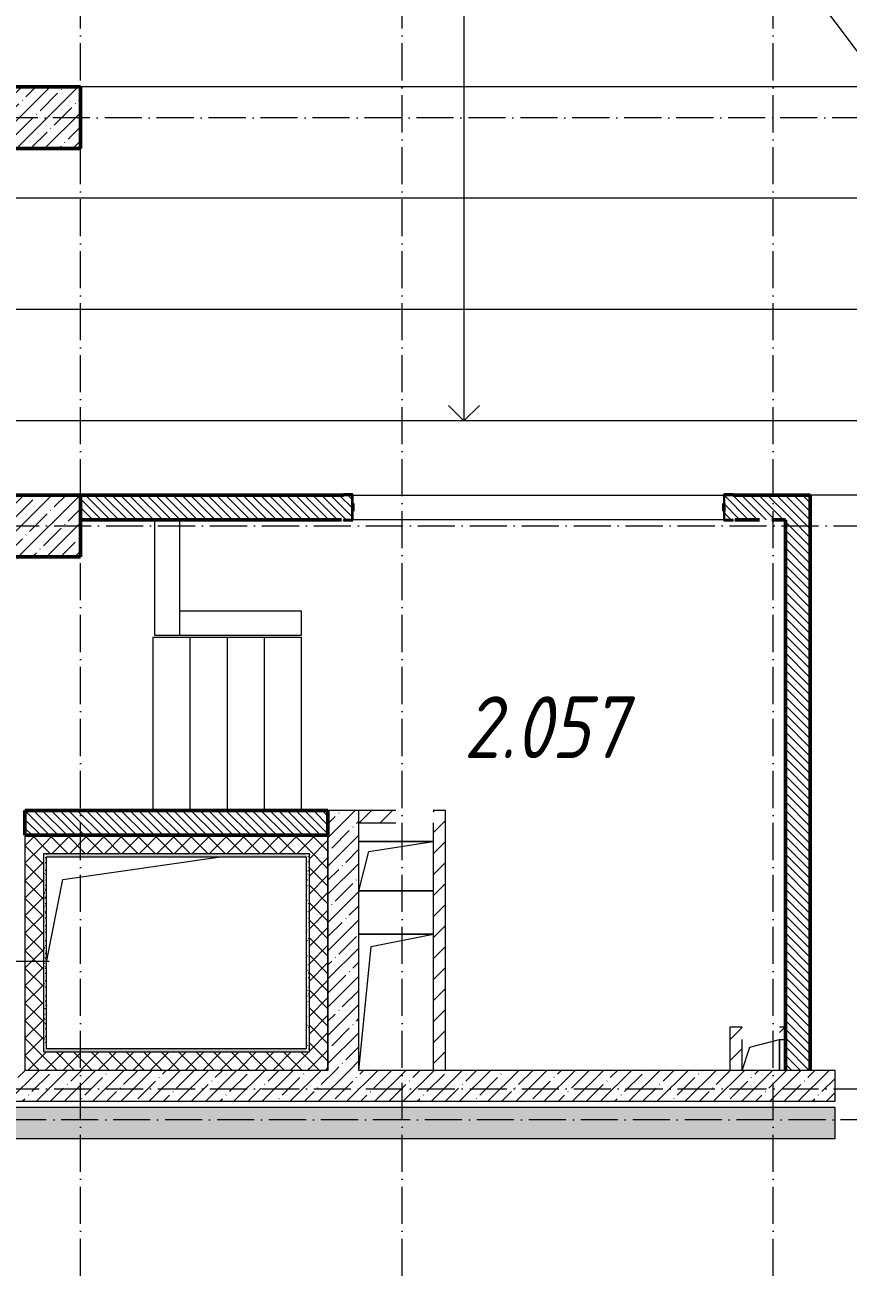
# Model space of a CAD drawing. Header units: millimetres. Extents: x -401725 to 250493, y 305116 to 802890.
# Drawn here: x -1592 to 5064, y 467182 to 477247 of the extents above; entities that cross this region are included whole.
import ezdxf

# ---------------------------------------------------------------- set-up
doc = ezdxf.new("R2010")
doc.units = ezdxf.units.MM
doc.linetypes.add('200_ШТРИХ_ш1п0_6_', pattern=[160, 100, -60])
doc.linetypes.add('50_200_ШТРИХ_1Т_ш5_п1_п1_', pattern=[700, 500, -100, 0, -100])
for name, color, linetype, lineweight in [('A-DETL-____-OTLN-4', 7, 'Continuous', 18), ('A-FLOR-____-OTLN', 7, 'Continuous', 9), ('A-GENM-____-MCUT', 7, 'Continuous', 25), ('A-GENM-____-OTLN', 7, 'Continuous', 9), ('A-GENM-____-OTLN-1', 7, 'Continuous', 25), ('A-WALL-____-MCUT-1', 7, 'Continuous', 9), ('A-WALL-____-MCUT-2', 7, 'Continuous', 50), ('A-WALL-____-MCUT-3', 7, 'Continuous', 9), ('A-WALL-____-PATT-1', 7, 'Continuous', 9), ('A-WALL-FNSH-MCUT-1', 7, 'Continuous', 9), ('I-WALL-____-OTLN', 7, 'Continuous', 9), ('S-COLS-____-MCUT', 7, 'Continuous', 50), ('S-COLS-____-OTLN', 7, 'Continuous', 9), ('S-GRID-____-OTLN-1', 7, '50_200_ШТРИХ_1Т_ш5_п1_п1_', 9), ('S-STRS-____-OTLN-1', 7, 'Continuous', 9), ('Марки помещений', 7, 'Continuous', 9)]:
    doc.layers.add(name, color=color, linetype=linetype, lineweight=lineweight)
for name, color, linetype, lineweight, true_color in [('A-DETL-GENF-OTLN-4', 9, '200_ШТРИХ_ш1п0_6_', 9, 0x808080), ('A-DETL-GENF-OTLN-5', 7, 'Continuous', 5, 0xc0c0c0), ('A-WALL-____-PATT-2', 7, 'Continuous', 9, 0x787878)]:
    doc.layers.add(name, color=color, linetype=linetype, lineweight=lineweight, true_color=true_color)
doc.styles.add('ISOCPEUR_I_3', font='isocpeui.ttf', dxfattribs={"width": 0.85, "height": 2.2})
pattern_1 = [(135, (-15591.663, 459015.94), (-35.35534, -35.35534), [])]
pattern_2 = [(45, (-15591.66, 459015.94), (-114.0493, 114.0493), []), (45, (-15477.61, 459015.94), (-114.0493, 114.0493), [201.612, -40.322, 3.353, -36.97])]
pattern_3 = [(0, (-15591.663, 459015.94), (81.28, 20.32), [3.353, -57.607, 3.353, -57.607, -325.12]), (0, (-15591.663, 459015.94), (81.28, 20.32), [-121.92, 3.353, -118.567, 3.353, -57.607, -142.24]), (0, (-15591.663, 459015.94), (81.28, 20.32), [-304.8, 3.353, -37.287, 3.353, -98.247]), (120, (-15561.183, 459026.1), (-58.237636, 60.230545), [3.353, -57.607, 3.353, -57.607, -325.12]), (120, (-15561.183, 459026.1), (-58.237636, 60.230545), [-121.92, 3.353, -118.567, 3.353, -57.607, -142.24]), (120, (-15561.183, 459026.1), (-58.237636, 60.230545), [-304.8, 3.353, -37.287, 3.353, -98.247]), (240, (-15551.023, 459066.74), (-23.042364, -80.550545), [3.353, -57.607, 3.353, -57.607, -325.12]), (240, (-15551.023, 459066.74), (-23.042364, -80.550545), [-121.92, 3.353, -118.567, 3.353, -57.607, -142.24]), (240, (-15551.023, 459066.74), (-23.042364, -80.550545), [-304.8, 3.353, -37.287, 3.353, -98.247])]
pattern_4 = [(45, (-15591.66, 459015.94), (-70.7107, 70.7107), []), (135, (-15591.66, 459015.94), (-70.7107, -70.7107), [])]
pattern_5 = [(45, (-15591.66, 459015.94), (-84.8528, 84.8528), [])]

# ---------------------------------------------------------------- blocks, each defined once
blk = doc.blocks.new('BSC_Колонна _Прямоугольная - 500х700-V110-АР1_План отверстий 2 этажа в осях 1-64_А-ГГ')
at = {"layer": 'S-COLS-____-OTLN'}
h = blk.add_hatch(dxfattribs=at)
h.set_pattern_fill('FP_139', color=256, style=0, pattern_type=2)
h.set_pattern_definition([(315, (-17481.04, 14100), (114.0493, 114.0493), []), (315, (-17481.04, 13985.95), (114.0493, 114.0493), [201.612, -40.322, 3.353, -36.97])])
h.paths.add_polyline_path([(-250, 350), (-250, -350), (250, -350), (250, 350)], flags=0)
at = {"layer": 'S-COLS-____-MCUT'}
for p, q in [((250, 350), (-250, 350)), ((-250, 350), (-250, -350)), ((250, -350), (250, 350)), ((-250, -350), (250, -350))]:
    blk.add_line(p, q, dxfattribs=at)
blk = doc.blocks.new('BSC_Колонна _Прямоугольная - 500х700-V134-АР1_План отверстий 2 этажа в осях 1-64_А-ГГ')
at = {"layer": 'S-COLS-____-OTLN'}
h = blk.add_hatch(dxfattribs=at)
h.set_pattern_fill('FP_164', color=256, style=0, pattern_type=2)
h.set_pattern_definition([(315, (-14181.04, 14100), (114.0493, 114.0493), []), (315, (-14181.04, 13985.95), (114.0493, 114.0493), [201.612, -40.322, 3.353, -36.97])])
h.paths.add_polyline_path([(-250, 350), (-250, -350), (250, -350), (250, 350)], flags=0)
at = {"layer": 'S-COLS-____-MCUT'}
for p, q in [((250, 350), (-250, 350)), ((-250, 350), (-250, -350)), ((250, -350), (250, 350)), ((-250, -350), (250, -350))]:
    blk.add_line(p, q, dxfattribs=at)
blk = doc.blocks.new('Фахверк_СКБ_Уголок - 200_3380-28509457-АР1_План отверстий 2 этажа в осях 1-64_А-ГГ')
at = {"layer": 'A-GENM-____-MCUT'}
for p, q in [((200, 156), (125, 156)), ((125, 156), (125, 81)), ((131, 81), (131, 150)), ((131, 150), (200, 150)), ((200, 150), (200, 156)), ((125, 81), (131, 81)), ((131, 19), (125, 19)), ((125, 19), (125, -56)), ((131, -50), (131, 19)), ((125, -56), (200, -56)), ((200, -50), (131, -50)), ((200, -56), (200, -50))]:
    blk.add_line(p, q, dxfattribs=at)
blk = doc.blocks.new('AR_Отверстие прямоугольное _в плите_ - AR_Отверстие прямоугольное _в плите_-30552514-АР1_План отверстий 2 этажа в осях 1-64_А-ГГ')
at = {"layer": 'A-GENM-____-OTLN'}
for p, q in [((-917, 617), (357, 800)), ((-1050, -50), (-917, 617))]:
    blk.add_line(p, q, dxfattribs=at)
blk = doc.blocks.new('AR_Отверстие прямоугольное _в плите_ - AR_Отверстие прямоугольное _в плите_-V172-АР1_План отверстий 2 этажа в осях 1-64_А-ГГ')
at = {"layer": 'A-GENM-____-OTLN'}
for p, q in [((300, 550), (-300, 550)), ((-200, 450), (300, 550)), ((-300, -550), (-200, 450))]:
    blk.add_line(p, q, dxfattribs=at)
blk = doc.blocks.new('AR_Отверстие прямоугольное _в плите_ - AR_Отверстие прямоугольное _в плите_-V188-АР1_План отверстий 2 этажа в осях 1-64_А-ГГ')
at = {"layer": 'A-GENM-____-OTLN'}
for p, q in [((-88, 63), (150, 125)), ((150, -125), (150, 125)), ((-150, -125), (-88, 63))]:
    blk.add_line(p, q, dxfattribs=at)
blk = doc.blocks.new('AR_Отверстие прямоугольное _в плите_ - AR_Отверстие прямоугольное _в плите_-30552531-АР1_План отверстий 2 этажа в осях 1-64_А-ГГ')
at = {"layer": 'A-GENM-____-OTLN'}
for p, q in [((300, 200), (-300, 200)), ((-300, -200), (-220, 120)), ((-220, 120), (300, 200)), ((-300, -200), (300, -200))]:
    blk.add_line(p, q, dxfattribs=at)
blk = doc.blocks.new('DET_L_Имитация разреза_ISO2-5 - Низ-36884722-АР1_План отверстий 2 этажа в осях 1-64_А-ГГ')
at = {"layer": 'A-DETL-GENF-OTLN-5'}
blk.add_line((143, 0), (1257, 0), dxfattribs=at)
blk = doc.blocks.new('2этаж')
at = {"layer": 'S-GRID-____-OTLN-1', "color": 251, "ltscale": 0.6, "true_color": 0x636466}
for p, q in [((-1141.7, 454533.3), (-1141.7, 508896.9)), ((1458.3, 454533.3), (1458.3, 508896.9)), ((4458.3, 454533.3), (4458.3, 508896.9)), ((11116.1, 476497), (-20260.4, 476497)), ((-20260.4, 473197), (11116.1, 473197)), ((-20260.4, 468647), (8278.9, 468647)), ((88482.7, 468397), (-20037.2, 468397))]:
    blk.add_line(p, q, dxfattribs=at)

msp = doc.modelspace()

# ---------------------------------------------------------------- hatches: boundary and pattern name
at = {"layer": 'A-WALL-____-PATT-1'}
h = msp.add_hatch(dxfattribs=at)
h.set_pattern_fill('FP_6', color=256, style=0, pattern_type=2)
h.set_pattern_definition(pattern_1)
h.paths.add_polyline_path([(4758.3366, 473246.983), (4758.3366, 473446.983), (4064.3366, 473446.983), (4064.3366, 473377.983), (4058.3366, 473377.983), (4058.3366, 473315.983), (4064.3366, 473315.983), (4064.3366, 473246.983), (4558.3366, 473246.983)], flags=0)
h.paths.add_polyline_path([(301.8256, 473246.983), (1052.3366, 473247.5284), (1052.3366, 473315.983), (1058.3366, 473315.983), (1058.3366, 473377.983), (1052.3366, 473377.983), (1052.3366, 473446.983), (-1141.6634, 473446.983), (-1141.6634, 473246.983)], flags=0)
h = msp.add_hatch(dxfattribs=at)
h.set_pattern_fill('FP_6', color=256, style=0, pattern_type=2)
h.set_pattern_definition(pattern_1)
h.paths.add_polyline_path([(4758.3366, 468796.983), (4758.3366, 473246.983), (4558.3366, 473246.983), (4558.3366, 468796.983)], flags=0)
h = msp.add_hatch(dxfattribs=at)
h.set_pattern_fill('FP_6', color=256, style=0, pattern_type=2)
h.set_pattern_definition(pattern_1)
h.paths.add_polyline_path([(858.3366, 470696.983), (858.3366, 470896.983), (-1591.6634, 470896.983), (-1591.6634, 470696.983), (301.8256, 470696.983)], flags=0)
h = msp.add_hatch(dxfattribs=at)
h.set_pattern_fill('FP_25', color=256, style=0, pattern_type=2)
h.set_pattern_definition(pattern_2)
h.paths.add_polyline_path([(1108.3366, 468796.983), (1108.3366, 470896.983), (858.3366, 470896.983), (858.3366, 468796.983)], flags=0)
h = msp.add_hatch(dxfattribs=at)
h.set_pattern_fill('FP_4', color=256, style=0, pattern_type=2)
h.set_pattern_definition(pattern_5)
h.paths.add_polyline_path([(1108.3366, 470796.983), (1408.3366, 470796.983), (1408.3366, 470896.983), (1108.3366, 470896.983)], flags=0)
h.paths.add_polyline_path([(1808.3366, 470796.983), (1808.3366, 470896.983), (1708.3366, 470896.983), (1708.3366, 470796.983)], flags=0)
h = msp.add_hatch(dxfattribs=at)
h.set_pattern_fill('FP_4', color=256, style=0, pattern_type=2)
h.set_pattern_definition(pattern_5)
h.paths.add_polyline_path([(1708.3366, 468796.983), (1808.3366, 468796.983), (1808.3366, 470796.983), (1708.3366, 470796.983), (1708.3366, 470071.7775)], flags=0)
h = msp.add_hatch(dxfattribs=at)
h.set_pattern_fill('FP_1', color=256, style=0, pattern_type=2)
h.set_pattern_definition(pattern_4)
h.paths.add_polyline_path([(-1591.6634, 468946.983), (-1441.6634, 468946.983), (-1441.6634, 470696.983), (-1591.6634, 470696.983), (-1591.6634, 468971.983)], flags=0)
h = msp.add_hatch(dxfattribs=at)
h.set_pattern_fill('FP_1', color=256, style=0, pattern_type=2)
h.set_pattern_definition(pattern_4)
h.paths.add_polyline_path([(-1441.6634, 470546.983), (708.3366, 470546.983), (708.3366, 470696.983), (-1441.6634, 470696.983)], flags=0)
h = msp.add_hatch(dxfattribs=at)
h.set_pattern_fill('FP_1', color=256, style=0, pattern_type=2)
h.set_pattern_definition(pattern_4)
h.paths.add_polyline_path([(708.3366, 468796.983), (858.3366, 468796.983), (858.3366, 470696.983), (708.3366, 470696.983), (708.3366, 468946.983)], flags=0)
h = msp.add_hatch(dxfattribs=at)
h.set_pattern_fill('FP_4', color=256, style=0, pattern_type=2)
h.set_pattern_definition(pattern_5)
h.paths.add_polyline_path([(4108.3366, 468796.983), (4208.3366, 468796.983), (4208.3366, 469146.983), (4108.3366, 469146.983)], flags=0)
h = msp.add_hatch(dxfattribs=at)
h.set_pattern_fill('FP_4', color=256, style=0, pattern_type=2)
h.set_pattern_definition(pattern_5)
h.paths.add_polyline_path([(4558.3366, 469046.983), (4558.3366, 469146.983), (4508.3366, 469146.983), (4508.3366, 469046.983)], flags=0)
h = msp.add_hatch(dxfattribs=at)
h.set_pattern_fill('FP_1', color=256, style=0, pattern_type=2)
h.set_pattern_definition(pattern_4)
h.paths.add_polyline_path([(683.3366, 468796.983), (708.3366, 468796.983), (708.3366, 468946.983), (-1591.6634, 468946.983), (-1591.6634, 468796.983), (-1465.6387, 468796.983)], flags=0)
h = msp.add_hatch(dxfattribs=at)
h.set_pattern_fill('FP_25', color=256, style=0, pattern_type=2)
h.set_pattern_definition(pattern_2)
h.paths.add_polyline_path([(7258.3366, 468546.983), (7258.3366, 468796.983), (7058.3366, 468796.983), (7058.3366, 468546.983)], flags=0)
h.paths.add_polyline_path([(4958.3366, 468546.983), (4958.3366, 468796.983), (-2691.6634, 468796.983), (-2691.6634, 468546.983), (2069.2899, 468546.983)], flags=0)
h.paths.add_polyline_path([(-5000.5672, 468546.983), (-4791.6634, 468546.983), (-4791.6634, 468796.983), (-5491.6634, 468796.983), (-5491.6634, 468546.983)], flags=0)
h = msp.add_hatch(dxfattribs=at)
h.set_pattern_fill('FP_25', color=256, style=0, pattern_type=2)
h.set_pattern_definition(pattern_2)
h.paths.add_polyline_path([(7058.3366, 468246.983), (7958.3366, 468246.983), (7958.3366, 468496.983), (7058.3366, 468496.983)], flags=0)
h.paths.add_polyline_path([(4958.3366, 468246.983), (4958.3366, 468496.983), (-2691.6634, 468496.983), (-2691.6634, 468246.983), (2069.2899, 468246.983)], flags=0)
h.paths.add_polyline_path([(-4791.6634, 468246.983), (-4791.6634, 468496.983), (-5991.6634, 468496.983), (-5991.6634, 468246.983), (-5000.5672, 468246.983)], flags=0)
h.paths.add_polyline_path([(-10302.9601, 468246.983), (-9991.6634, 468246.983), (-9991.6634, 468496.983), (-17541.6634, 468496.983), (-17541.6634, 468246.983), (-12070.4244, 468246.983)], flags=0)
at = {"layer": 'A-WALL-____-PATT-2'}
h = msp.add_hatch(dxfattribs=at)
h.set_pattern_fill('FP_169', color=256, style=0, pattern_type=2)
h.set_pattern_definition(pattern_3)
h.paths.add_polyline_path([(-1441.6634, 468971.983), (-1416.6634, 468971.983), (-1416.6634, 470546.983), (-1441.6634, 470546.983), (-1441.6634, 470071.7775)], flags=0)
h = msp.add_hatch(dxfattribs=at)
h.set_pattern_fill('FP_169', color=256, style=0, pattern_type=2)
h.set_pattern_definition(pattern_3)
h.paths.add_polyline_path([(-1416.6634, 470521.983), (683.3366, 470521.983), (683.3366, 470546.983), (-1416.6634, 470546.983)], flags=0)
h = msp.add_hatch(dxfattribs=at)
h.set_pattern_fill('FP_169', color=256, style=0, pattern_type=2)
h.set_pattern_definition(pattern_3)
h.paths.add_polyline_path([(683.3366, 468946.983), (708.3366, 468946.983), (708.3366, 470546.983), (683.3366, 470546.983), (683.3366, 468971.983)], flags=0)
h = msp.add_hatch(dxfattribs=at)
h.set_pattern_fill('FP_169', color=256, style=0, pattern_type=2)
h.set_pattern_definition(pattern_3)
h.paths.add_polyline_path([(683.3366, 468946.983), (683.3366, 468971.983), (-1441.6634, 468971.983), (-1441.6634, 468946.983)], flags=0)

# ---------------------------------------------------------------- linework, layer by layer
at = {"layer": 'A-DETL-____-OTLN-4'}
msp.add_line((7708.3366, 473596.983), (-1141.6634, 485430.5057), dxfattribs=at)
at = {"layer": 'A-FLOR-____-OTLN'}
for p, q in [((1108.3366, 470646.983), (1708.3366, 470646.983)), ((1708.3366, 470246.983), (1108.3366, 470246.983)), ((1108.3366, 469896.983), (1708.3366, 469896.983)), ((4508.3366, 469046.983), (4508.3366, 468796.983))]:
    msp.add_line(p, q, dxfattribs=at)
at = {"layer": 'A-WALL-____-MCUT-1'}
for p, q in [((858.3366, 470896.983), (858.3366, 468796.983)), ((1108.3366, 470896.983), (858.3366, 470896.983)), ((1108.3366, 468796.983), (1108.3366, 470896.983)), ((858.3366, 468796.983), (-1591.6634, 468796.983)), ((4958.3366, 468796.983), (1108.3366, 468796.983)), ((4958.3366, 468546.983), (4958.3366, 468796.983)), ((-2691.6634, 468546.983), (4958.3366, 468546.983)), ((4958.3366, 468496.983), (-2691.6634, 468496.983)), ((4958.3366, 468246.983), (4958.3366, 468496.983)), ((-2691.6634, 468246.983), (4958.3366, 468246.983))]:
    msp.add_line(p, q, dxfattribs=at)
at = {"layer": 'A-WALL-____-MCUT-2'}
for p, q in [((983.3366, 473446.983), (-1141.6634, 473446.983)), ((4758.3366, 473446.983), (4133.3366, 473446.983)), ((4758.3366, 468796.983), (4758.3366, 473446.983)), ((1058.3366, 473315.983), (1058.3366, 473377.983)), ((4058.3366, 473377.983), (4058.3366, 473315.983)), ((-1141.6634, 473246.983), (968.3366, 473246.983)), ((4148.3366, 473246.983), (4348.3366, 473246.983)), ((4448.3366, 473246.983), (4558.3366, 473246.983)), ((4558.3366, 473246.983), (4558.3366, 468796.983)), ((858.3366, 470896.983), (-1591.6634, 470896.983)), ((-1591.6634, 470896.983), (-1591.6634, 470696.983)), ((858.3366, 470696.983), (858.3366, 470896.983)), ((-1591.6634, 470696.983), (858.3366, 470696.983))]:
    msp.add_line(p, q, dxfattribs=at)
at = {"layer": 'A-WALL-____-MCUT-3'}
for p, q in [((-1591.6634, 470696.983), (-1591.6634, 468796.983)), ((858.3366, 470696.983), (-1591.6634, 470696.983)), ((858.3366, 468796.983), (858.3366, 470696.983)), ((-1441.6634, 470546.983), (-1441.6634, 468946.983)), ((708.3366, 470546.983), (-1441.6634, 470546.983)), ((708.3366, 468946.983), (708.3366, 470546.983)), ((-1441.6634, 468946.983), (708.3366, 468946.983)), ((858.3366, 468796.983), (858.3366, 468796.983))]:
    msp.add_line(p, q, dxfattribs=at)
at = {"layer": 'A-WALL-FNSH-MCUT-1'}
for p, q in [((1408.3366, 470896.983), (1108.3366, 470896.983)), ((1808.3366, 470896.983), (1708.3366, 470896.983)), ((1808.3366, 468796.983), (1808.3366, 470896.983)), ((1108.3366, 470796.983), (1408.3366, 470796.983)), ((1708.3366, 470796.983), (1708.3366, 468796.983)), ((-1416.6634, 468971.983), (-1416.6634, 470521.983)), ((-1416.6634, 470521.983), (683.3366, 470521.983)), ((683.3366, 470521.983), (683.3366, 468971.983)), ((4208.3366, 469146.983), (4108.3366, 469146.983)), ((4108.3366, 469146.983), (4108.3366, 468796.983)), ((4558.3366, 469146.983), (4508.3366, 469146.983)), ((4208.3366, 468796.983), (4208.3366, 469046.983)), ((4508.3366, 469046.983), (4558.3366, 469046.983)), ((683.3366, 468971.983), (-1416.6634, 468971.983))]:
    msp.add_line(p, q, dxfattribs=at)
at = {"layer": 'I-WALL-____-OTLN'}
for p, q in [((1058.3366, 473446.983), (4058.3366, 473446.983)), ((-542.0846, 472311.983), (-542.0846, 473246.983)), ((-342.0846, 473246.983), (-342.0846, 472311.983)), ((4058.3366, 473246.983), (1058.3366, 473246.983)), ((-342.0846, 472511.983), (642.9154, 472511.983)), ((642.9154, 472511.983), (642.9154, 472311.983)), ((642.9154, 472311.983), (-542.0846, 472311.983))]:
    msp.add_line(p, q, dxfattribs=at)
at = {"layer": 'S-STRS-____-OTLN-1'}
for p, q in [((1958.3366, 477646.983), (1958.3366, 476746.983)), ((5758.3366, 476746.983), (-1141.6634, 476746.983)), ((5758.3366, 476746.983), (-1141.6634, 476746.983)), ((1958.3366, 476746.983), (1958.3366, 475846.983)), ((5758.3366, 475846.983), (-1841.6634, 475846.983)), ((5758.3366, 475846.983), (-1841.6634, 475846.983)), ((1958.3366, 475846.983), (1958.3366, 474946.983)), ((5758.3366, 474946.983), (-1841.6634, 474946.983)), ((5758.3366, 474946.983), (-1841.6634, 474946.983)), ((1958.3366, 474946.983), (1958.3366, 474046.983)), ((1958.3366, 474046.983), (1833.3366, 474171.983)), ((1958.3366, 474046.983), (2083.3366, 474171.983)), ((5758.3366, 474046.983), (-1841.6634, 474046.983)), ((5758.3366, 474046.983), (-1841.6634, 474046.983)), ((5758.3366, 473446.983), (4758.3366, 473446.983)), ((-557.0846, 472296.983), (-557.0846, 470896.983)), ((-557.0846, 472296.983), (-257.0846, 472296.983)), ((-557.0846, 472296.983), (-557.0846, 470896.983)), ((-257.0846, 472296.983), (42.9154, 472296.983)), ((-257.0846, 472296.983), (-257.0846, 470896.983)), ((-257.0846, 472296.983), (-257.0846, 470896.983)), ((42.9154, 472296.983), (342.9154, 472296.983)), ((42.9154, 472296.983), (42.9154, 470896.983)), ((42.9154, 472296.983), (42.9154, 470896.983)), ((342.9154, 472296.983), (642.9154, 472296.983)), ((342.9154, 472296.983), (342.9154, 470896.983)), ((342.9154, 472296.983), (342.9154, 470896.983)), ((642.9154, 472296.983), (642.9154, 470896.983))]:
    msp.add_line(p, q, dxfattribs=at)

# ---------------------------------------------------------------- block references
at = {"color": 18, "true_color": 0x000000}
msp.add_blockref('2этаж', (0, 0), dxfattribs=at)
at = {"layer": 'A-DETL-GENF-OTLN-4', "rotation": 180}
msp.add_blockref('DET_L_Имитация разреза_ISO2-5 - Низ-36884722-АР1_План отверстий 2 этажа в осях 1-64_А-ГГ', (-1253.33, 469676.983), dxfattribs=at)
at = {"layer": 'A-GENM-____-OTLN'}
for name, p in [('AR_Отверстие прямоугольное _в плите_ - AR_Отверстие прямоугольное _в плите_-30552531-АР1_План отверстий 2 этажа в осях 1-64_А-ГГ', (1408.3366, 470446.983)), ('AR_Отверстие прямоугольное _в плите_ - AR_Отверстие прямоугольное _в плите_-30552514-АР1_План отверстий 2 этажа в осях 1-64_А-ГГ', (-366.6634, 469721.983)), ('AR_Отверстие прямоугольное _в плите_ - AR_Отверстие прямоугольное _в плите_-V172-АР1_План отверстий 2 этажа в осях 1-64_А-ГГ', (1408.3366, 469346.983)), ('AR_Отверстие прямоугольное _в плите_ - AR_Отверстие прямоугольное _в плите_-V188-АР1_План отверстий 2 этажа в осях 1-64_А-ГГ', (4358.3366, 468921.983))]:
    msp.add_blockref(name, p, dxfattribs=at)
at = {"layer": 'A-GENM-____-OTLN-1', "rotation": 180}
msp.add_blockref('Фахверк_СКБ_Уголок - 200_3380-28509457-АР1_План отверстий 2 этажа в осях 1-64_А-ГГ', (1183.3366, 473396.983), dxfattribs=at)
at = {"layer": 'A-GENM-____-OTLN-1'}
msp.add_blockref('Фахверк_СКБ_Уголок - 200_3380-28509457-АР1_План отверстий 2 этажа в осях 1-64_А-ГГ', (3933.3366, 473296.983), dxfattribs=at)
at = {"layer": 'S-COLS-____-OTLN', "rotation": 89.9999999999999}
for name, p in [('BSC_Колонна _Прямоугольная - 500х700-V110-АР1_План отверстий 2 этажа в осях 1-64_А-ГГ', (-1491.6634, 476496.983)), ('BSC_Колонна _Прямоугольная - 500х700-V134-АР1_План отверстий 2 этажа в осях 1-64_А-ГГ', (-1491.6634, 473196.983))]:
    msp.add_blockref(name, p, dxfattribs=at)

# ---------------------------------------------------------------- texts
at = {"layer": 'Марки помещений', "insert": (1956.6884, 471820.3728), "char_height": 500, "width": 785.65375, "attachment_point": 1, "style": 'ISOCPEUR_I_3'}
msp.add_mtext('2.057', dxfattribs=at)

doc.saveas('drawing.dxf')
